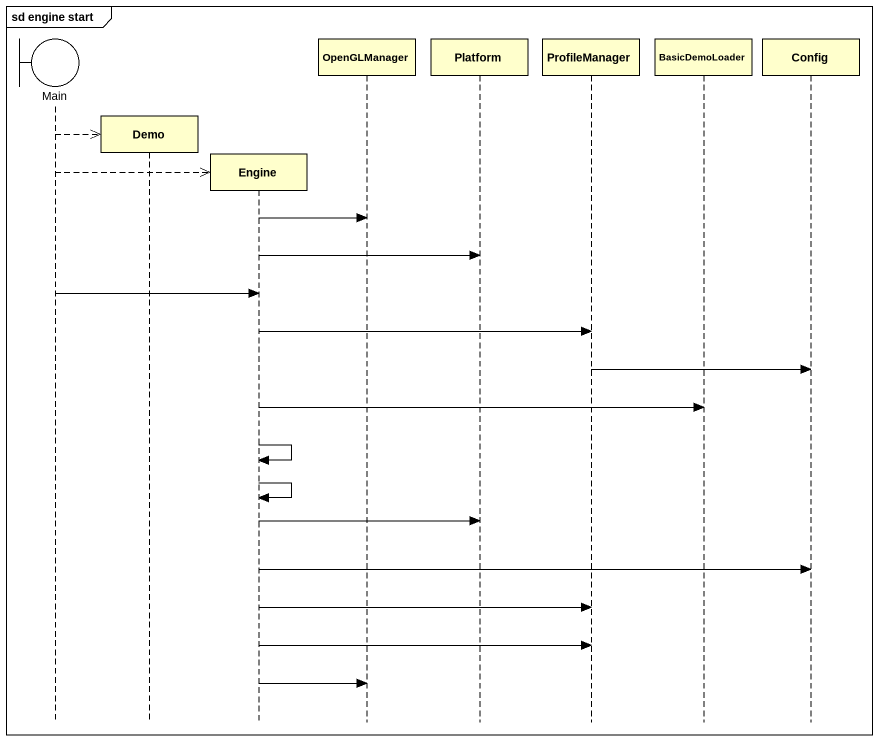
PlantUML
@startuml
mainframe sd engine start
hide footbox
boundary Main
participant Demo
participant Engine
participant OpenGLManager
participant Platform
participant ProfileManager
participant BasicDemoLoader
participant Config

Main -->> Demo **
Main -->> Engine **
Engine -> OpenGLManager
Engine -> Platform
Main -> Engine
Engine -> ProfileManager
ProfileManager -> Config
Engine -> BasicDemoLoader
Engine -> Engine
Engine -> Engine
Engine -> Platform
Engine -> Config
Engine -> ProfileManager
Engine -> ProfileManager
Engine -> OpenGLManager
@enduml
